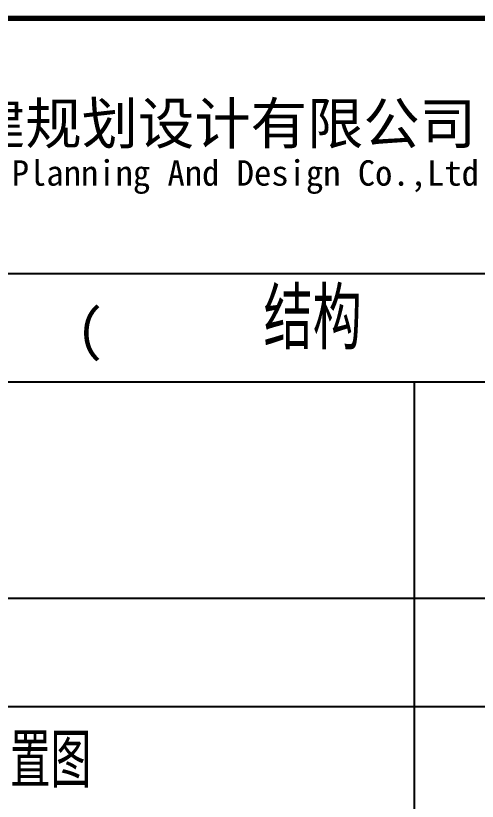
# Model space of a CAD drawing. Extents: x -2746917 to -971774, y -3334247 to -3250358.
# Drawn here: x -2591422 to -2582899, y -3289947 to -3275432 of the extents above; entities that cross this region are included whole.
import ezdxf

# ---------------------------------------------------------------- set-up
doc = ezdxf.new("R2010")
doc.units = 0
doc.header["$LTSCALE"] = 1000
doc.header["$MEASUREMENT"] = 0
doc.layers.get('0').update_dxf_attribs({"linetype": 'CONTINUOUS'})
doc.layers.add('PUB_TEXT', color=7, linetype='CONTINUOUS')
doc.layers.add('TEXT', color=7, linetype='CONTINUOUS')
doc.styles.add('-黑体', font='simhei.ttf')
doc.styles.add('_HZTXT', font='txt.shx', dxfattribs={"width": 0.8, "bigfont": 'hztxt.shx'})
doc.styles.add('TSSD_Rein', font='Tssdeng.shx', dxfattribs={"width": 0.75, "bigfont": 'hztxt.shx'})

msp = doc.modelspace()

# ---------------------------------------------------------------- linework, layer by layer
for p, q in [((-2603457.99, -3275482.46), (-2551928.17, -3275482.46)), ((-2603457.99, -3280196.52), (-2551928.17, -3280196.52)), ((-2603457.99, -3282196.52), (-2551928.17, -3282196.52)), ((-2584063.74, -3282196.52), (-2584063.74, -3334196.52)), ((-2603457.99, -3286196.52), (-2551928.17, -3286196.52)), ((-2603457.99, -3288196.52), (-2551928.17, -3288196.52))]:
    msp.add_line(p, q)
at = {"color": 4, "const_width": 100}
msp.add_lwpolyline([(-2603457.99, -3275482.46), (-2551928.17, -3275482.46), (-2551928.17, -3334196.52), (-2603457.99, -3334196.52), (-2603457.99, -3275482.46)], dxfattribs=at)

# ---------------------------------------------------------------- texts
at = {"layer": 'PUB_TEXT', "style": '-黑体'}
for s, height, p in [('合肥市方正城建规划设计有限公司', 762.5168, (-2598524.15, -3277803.4)), ('Hefei Fangzheng Urban Planning And Design Co.,Ltd', 469.7103, (-2598525.39, -3278572.51)), ('(                )   目  录', 762.5168, (-2590306.46, -3281615.66))]:
    msp.add_text(s, height=height, dxfattribs=at).set_placement(p)
at = {"layer": 'TEXT', "style": '_HZTXT', "width": 0.8}
msp.add_text('结构', height=1134.298, dxfattribs=at).set_placement((-2586845.32, -3281597.27))
at = {"layer": 'TEXT', "insert": (-2599777.27, -3289196.52), "char_height": 1000, "width": 21606.0606, "attachment_point": 4, "style": 'TSSD_Rein'}
msp.add_mtext('桩基础定位及承台平面布置图', dxfattribs=at)

doc.saveas('drawing.dxf')
